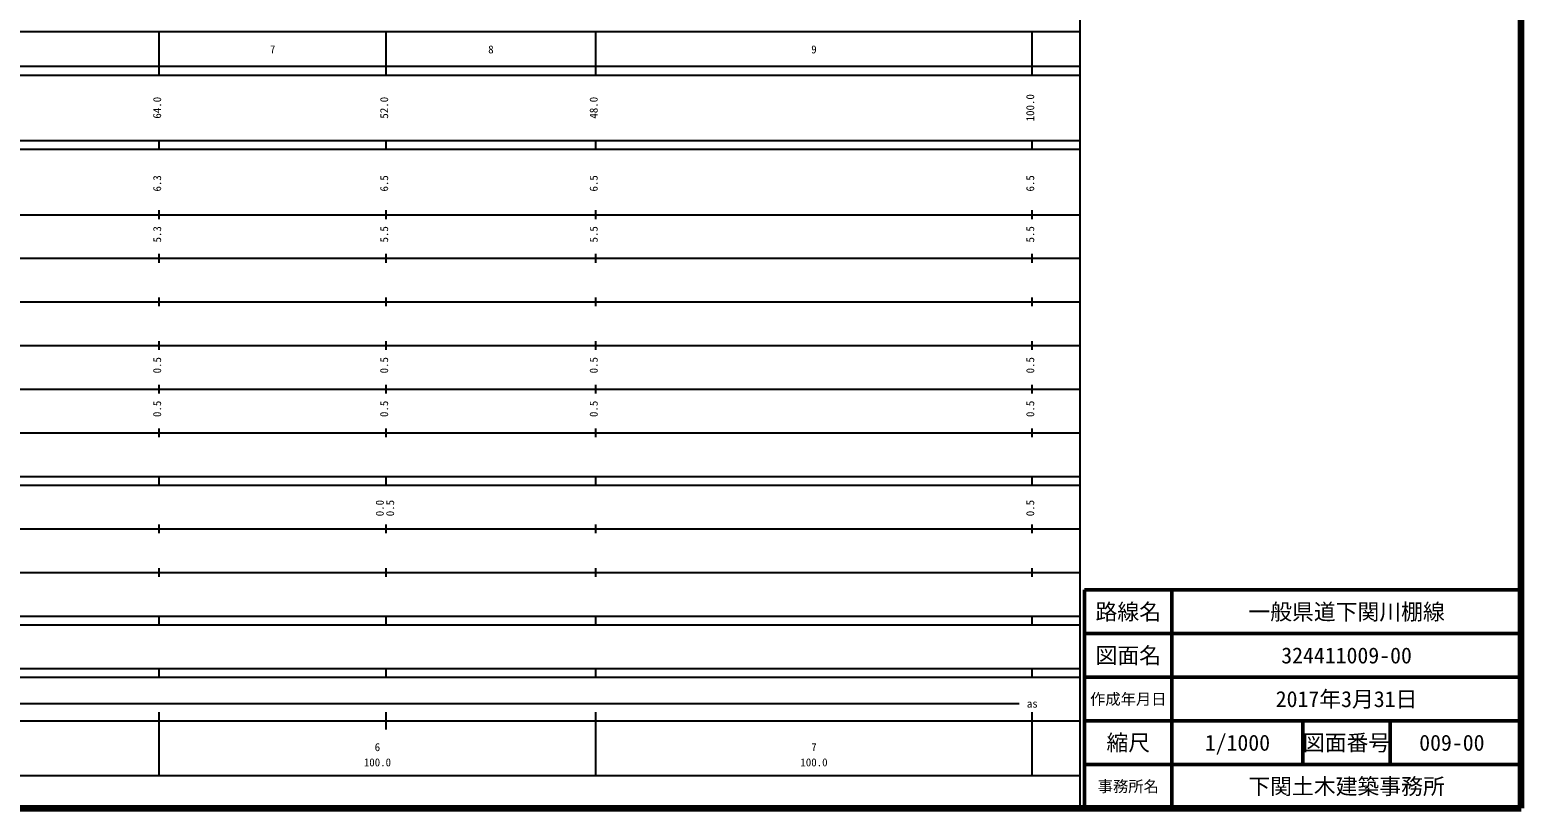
# Model space of a CAD drawing. Units: millimetres on the paper, enlarged 1000 times. Extents: x 40000 to 680000, y 20000 to 380000.
# Drawn here: x 338373 to 680000, y 20000 to 198357 of the extents above; entities that cross this region are included whole.
import ezdxf
from ezdxf.enums import TextEntityAlignment as Align

# ---------------------------------------------------------------- set-up
doc = ezdxf.new("R2010")
doc.units = ezdxf.units.MM
doc.header["$LTSCALE"] = 1000
for name, color, linetype, lineweight in [('M-TTL', 2, 'Continuous', 140), ('M-TTL-BAND', 7, 'Continuous', 25), ('M-TTL-FRAM', 2, 'Continuous', 50), ('M-TTL-LINE', 7, 'Continuous', 50)]:
    doc.layers.add(name, color=color, linetype=linetype, lineweight=lineweight)
doc.layers.add('M-TTL-TXT', color=7, linetype='Continuous')
doc.styles.add('ＭＳ ゴシック', font='')
doc.styles.get('ＭＳ ゴシック').set_extended_font_data('MS Gothic')

msp = doc.modelspace()

# ---------------------------------------------------------------- linework, layer by layer
at = {"layer": 'M-TTL'}
for p, q in [((680000, 20000), (680000, 380000)), ((40000, 20000), (680000, 20000))]:
    msp.add_line(p, q, dxfattribs=at)
at = {"layer": 'M-TTL-BAND'}
for p, q in [((579000, 20000), (579000, 370000)), ((68000, 198000), (579000, 198000)), ((368000, 188000), (368000, 198000)), ((420000, 188000), (420000, 198000)), ((468000, 188000), (468000, 198000)), ((568000, 188000), (568000, 198000)), ((40000, 190000), (579000, 190000)), ((40000, 188000), (579000, 188000)), ((40000, 173000), (579000, 173000)), ((40000, 171000), (579000, 171000)), ((368000, 171000), (368000, 173000)), ((420000, 171000), (420000, 173000)), ((468000, 171000), (468000, 173000)), ((568000, 171000), (568000, 173000)), ((40000, 156000), (579000, 156000)), ((368000, 155000), (368000, 157000)), ((420000, 155000), (420000, 157000)), ((468000, 155000), (468000, 157000)), ((568000, 155000), (568000, 157000)), ((368000, 145000), (368000, 147000)), ((420000, 145000), (420000, 147000)), ((468000, 145000), (468000, 147000)), ((568000, 145000), (568000, 147000)), ((46000, 146000), (579000, 146000)), ((368000, 135000), (368000, 137000)), ((420000, 135000), (420000, 137000)), ((468000, 135000), (468000, 137000)), ((568000, 135000), (568000, 137000)), ((52000, 136000), (579000, 136000)), ((368000, 125000), (368000, 127000)), ((420000, 125000), (420000, 127000)), ((468000, 125000), (468000, 127000)), ((568000, 125000), (568000, 127000)), ((46000, 126000), (579000, 126000)), ((368000, 115000), (368000, 117000)), ((420000, 115000), (420000, 117000)), ((468000, 115000), (468000, 117000)), ((568000, 115000), (568000, 117000)), ((52000, 116000), (579000, 116000)), ((46000, 106000), (579000, 106000)), ((368000, 105000), (368000, 107000)), ((420000, 105000), (420000, 107000)), ((468000, 105000), (468000, 107000)), ((568000, 105000), (568000, 107000)), ((40000, 96000), (579000, 96000)), ((368000, 94000), (368000, 96000)), ((420000, 94000), (420000, 96000)), ((468000, 94000), (468000, 96000)), ((568000, 94000), (568000, 96000)), ((40000, 94000), (579000, 94000)), ((49000, 84000), (579000, 84000)), ((368000, 83000), (368000, 85000)), ((420000, 83000), (420000, 85000)), ((468000, 83000), (468000, 85000)), ((568000, 83000), (568000, 85000)), ((40000, 74000), (579000, 74000)), ((368000, 73000), (368000, 75000)), ((420000, 73000), (420000, 75000)), ((468000, 73000), (468000, 75000)), ((568000, 73000), (568000, 75000)), ((40000, 64000), (579000, 64000)), ((40000, 62000), (579000, 62000)), ((368000, 62000), (368000, 64000)), ((420000, 62000), (420000, 64000)), ((468000, 62000), (468000, 64000)), ((568000, 62000), (568000, 64000)), ((40000, 52000), (579000, 52000)), ((368000, 50000), (368000, 52000)), ((420000, 50000), (420000, 52000)), ((468000, 50000), (468000, 52000)), ((568000, 50000), (568000, 52000)), ((40000, 50000), (579000, 50000)), ((71000, 44000), (565000, 44000)), ((368000, 27500), (368000, 42000)), ((420000, 38000), (420000, 42000)), ((468000, 27500), (468000, 42000)), ((568000, 27500), (568000, 42000)), ((40000, 40000), (579000, 40000)), ((68000, 27500), (579000, 27500))]:
    msp.add_line(p, q, dxfattribs=at)
at = {"layer": 'M-TTL-FRAM'}
for p, q in [((680000, 70000), (580000, 70000)), ((580000, 70000), (580000, 20000))]:
    msp.add_line(p, q, dxfattribs=at)
at = {"layer": 'M-TTL-LINE'}
for p, q in [((600000, 70000), (600000, 20000)), ((680000, 60000), (580000, 60000)), ((680000, 50000), (580000, 50000)), ((680000, 40000), (580000, 40000)), ((630000, 40000), (630000, 30000)), ((650000, 40000), (650000, 30000)), ((680000, 30000), (580000, 30000))]:
    msp.add_line(p, q, dxfattribs=at)

# ---------------------------------------------------------------- texts
at = {"layer": 'M-TTL-BAND', "style": 'ＭＳ ゴシック'}
for s, p in [('7', (394000, 192405)), ('8', (444000, 192405)), ('9', (518000, 192405)), ('as', (568000, 42500)), ('6', (418000, 32523)), ('7', (518000, 32523)), ('100.0', (418000, 29033)), ('100.0', (518000, 29033))]:
    msp.add_text(s, height=1833, dxfattribs=at).set_placement(p, align=Align.BOTTOM_CENTER)
for s, p in [('64.0', (369000, 180500)), ('52.0', (421000, 180500)), ('48.0', (469000, 180500)), ('100.0', (569000, 180500)), ('6.3', (369000, 163174)), ('6.5', (421000, 163174)), ('6.5', (469000, 163174)), ('6.5', (569000, 163174)), ('5.3', (369000, 151500)), ('5.5', (421000, 151500)), ('5.5', (469000, 151500)), ('5.5', (569000, 151500)), ('0.5', (369000, 121500)), ('0.5', (421000, 121500)), ('0.5', (469000, 121500)), ('0.5', (569000, 121500)), ('0.5', (369000, 111500)), ('0.5', (421000, 111500)), ('0.5', (469000, 111500)), ('0.5', (569000, 111500)), ('0.0', (420000, 88764)), ('0.5', (422370, 88764)), ('0.5', (569000, 88764))]:
    msp.add_text(s, height=1833, rotation=90, dxfattribs=at).set_placement(p, align=Align.BOTTOM_CENTER)
at = {"layer": 'M-TTL-TXT', "style": 'ＭＳ ゴシック'}
for s, height, p in [('路線名', 3666, (590000, 65000)), ('路線名', 3666, (590000, 65000)), ('一般県道下関川棚線', 3666, (640000, 65000)), ('図面名', 3666, (590000, 55000)), ('図面名', 3666, (590000, 55000)), ('324411009-00', 3666, (640000, 55000)), ('作成年月日', 2566, (590000, 45000)), ('作成年月日', 2566, (590000, 45000)), ('2017年3月31日', 3666, (640000, 45000)), ('縮尺', 3666, (590000, 35000)), ('縮尺', 3666, (590000, 35000)), ('1/1000', 3666, (615000, 35000)), ('図面番号', 3666, (640000, 35000)), ('図面番号', 3666, (640000, 35000)), ('009-00', 3666, (664125, 35000)), ('下関土木建築事務所', 3666, (640000, 25000)), ('事務所名', 2566, (590000, 25000)), ('事務所名', 2566, (590000, 25000))]:
    msp.add_text(s, height=height, dxfattribs=at).set_placement(p, align=Align.MIDDLE_CENTER)

doc.saveas('drawing.dxf')
